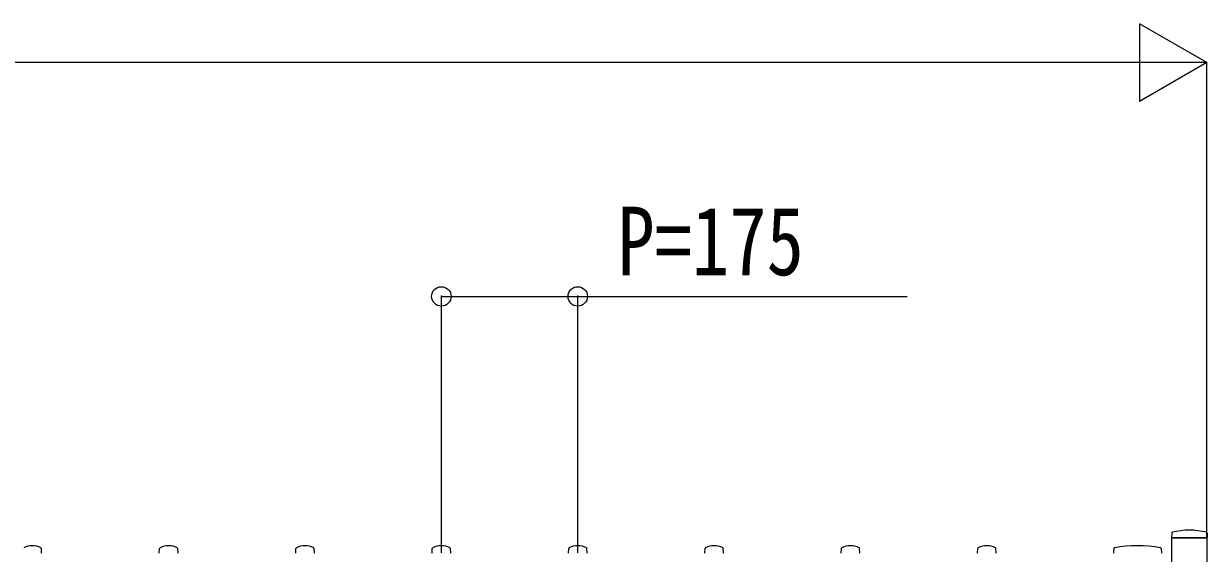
# Model space of a CAD drawing. Units: millimetres, scale not verified. Extents: x -16820 to 16820, y -11880 to 11880.
# Drawn here: x -9895 to -8375, y 5957 to 6637 of the extents above; entities that cross this region are included whole.
import ezdxf
from ezdxf.enums import TextEntityAlignment as Align

# ---------------------------------------------------------------- set-up
doc = ezdxf.new("R2010")
doc.units = ezdxf.units.MM
doc.header["$LTSCALE"] = 50
for name, color, linetype in [('0-3_YKK_13', 4, 'Continuous'), ('0-4_YKK_A1', 4, 'Continuous'), ('0-5_YKK_D', 6, 'Continuous')]:
    doc.layers.add(name, color=color, linetype=linetype)
doc.styles.add('ＭＳ ゴシック', font='')
doc.styles.get('ＭＳ ゴシック').set_extended_font_data('MS Gothic')

msp = doc.modelspace()

# ---------------------------------------------------------------- linework, layer by layer
at = {"layer": '0-3_YKK_13'}
for p, q in [((-8421.05, 5983.38), (-8421.42, 5977.31)), ((-8375.72, 5976.99), (-8421.12, 5976.99)), ((-8375.79, 5983.38), (-8375.42, 5977.31)), ((-9871.42, 5957.31), (-9871.8, 5963.44)), ((-9720.42, 5957.31), (-9720.05, 5963.44)), ((-9696.42, 5957.31), (-9696.8, 5963.44)), ((-9545.42, 5957.31), (-9545.05, 5963.44)), ((-9521.42, 5957.31), (-9521.8, 5963.44)), ((-9370.42, 5957.31), (-9370.05, 5963.44)), ((-9346.42, 5957.31), (-9346.8, 5963.44)), ((-9195.42, 5957.31), (-9195.05, 5963.44)), ((-9171.42, 5957.31), (-9171.8, 5963.44)), ((-9020.42, 5957.31), (-9020.05, 5963.44)), ((-8996.42, 5957.31), (-8996.8, 5963.44)), ((-8845.42, 5957.31), (-8845.05, 5963.44)), ((-8821.42, 5957.31), (-8821.8, 5963.44)), ((-8670.42, 5957.31), (-8670.05, 5963.44)), ((-8646.42, 5957.31), (-8646.8, 5963.44)), ((-8495.54, 5963.64), (-8495.92, 5957.31)), ((-8434.81, 5963.64), (-8434.42, 5957.31))]:
    msp.add_line(p, q, dxfattribs=at)
for centre, radius, start, end in [((-8398.42, 5896.99), 90, 75.93448, 104.06552), ((-8421.12, 5977.29), 0.3, 176.5, 270), ((-8420.05, 5983.32), 1, 104.06552, 176.5), ((-8376.79, 5983.32), 1, 3.5, 75.93448), ((-8375.72, 5977.29), 0.3, 270, 3.5), ((-9883.42, 5943.1), 23.89, 62.3399, 117.6601), ((-9872.8, 5963.37), 1, 3.5, 62.3399), ((-9719.05, 5963.37), 1, 117.6601, 176.5), ((-9708.42, 5943.1), 23.89, 62.3399, 117.6601), ((-9697.8, 5963.37), 1, 3.5, 62.3399), ((-9544.05, 5963.37), 1, 117.6601, 176.5), ((-9533.42, 5943.1), 23.89, 62.3399, 117.6601), ((-9522.8, 5963.37), 1, 3.5, 62.3399), ((-9369.05, 5963.37), 1, 117.6601, 176.5), ((-9358.42, 5943.1), 23.89, 62.3399, 117.6601), ((-9347.8, 5963.37), 1, 3.5, 62.3399), ((-9194.05, 5963.37), 1, 117.6601, 176.5), ((-9183.42, 5943.1), 23.89, 62.3399, 117.6601), ((-9172.8, 5963.37), 1, 3.5, 62.3399), ((-9019.05, 5963.37), 1, 117.6601, 176.5), ((-9008.42, 5943.1), 23.89, 62.3399, 117.6601), ((-8997.8, 5963.37), 1, 3.5, 62.3399), ((-8844.05, 5963.37), 1, 117.6601, 176.5), ((-8833.42, 5943.1), 23.89, 62.3399, 117.6601), ((-8822.8, 5963.37), 1, 3.5, 62.3399), ((-8669.05, 5963.37), 1, 117.6601, 176.5), ((-8658.42, 5943.1), 23.89, 62.3399, 117.6601), ((-8647.8, 5963.37), 1, 3.5, 62.3399), ((-8494.54, 5963.58), 1, 99.38321, 176.5), ((-8465.17, 5785.92), 181.07, 80.6148, 99.3852), ((-8435.81, 5963.58), 1, 3.5, 80.61679)]:
    msp.add_arc(centre, radius, start, end, dxfattribs=at)
at = {"layer": '0-4_YKK_A1'}
msp.add_lwpolyline([(-8420.92, 5976.99), (-8375.92, 5976.99), (-8375.92, 4846.99), (-8420.92, 4846.99)], close=True, dxfattribs=at)
at = {"layer": '0-5_YKK_D'}
for p, q in [((-8375.92, 6586.99), (-8462.52, 6636.99)), ((-8462.52, 6636.99), (-8462.52, 6536.99)), ((-8475.92, 6586.99), (-12801.92, 6586.99)), ((-8375.92, 6586.99), (-8549.13, 6586.99)), ((-8375.92, 6586.99), (-8462.52, 6536.99)), ((-8375.92, 5977.99), (-8375.92, 6587.99)), ((-9358.42, 5957.99), (-9358.42, 6287.99)), ((-9183.42, 5957.99), (-9183.42, 6287.99))]:
    msp.add_line(p, q, dxfattribs=at)
msp.add_lwpolyline([(-9358.42, 6286.99), (-9183.42, 6286.99), (-8760.62, 6286.99)], dxfattribs=at)
for centre in [(-9358.42, 6286.99), (-9183.42, 6286.99)]:
    msp.add_circle(centre, 12.5, dxfattribs=at)

# ---------------------------------------------------------------- texts
at = {"layer": '0-5_YKK_D', "style": 'ＭＳ ゴシック', "width": 0.8}
msp.add_text('P=175', height=87.98, dxfattribs=at).set_placement((-9132.62, 6287.79), align=Align.BOTTOM_LEFT)

doc.saveas('drawing.dxf')
